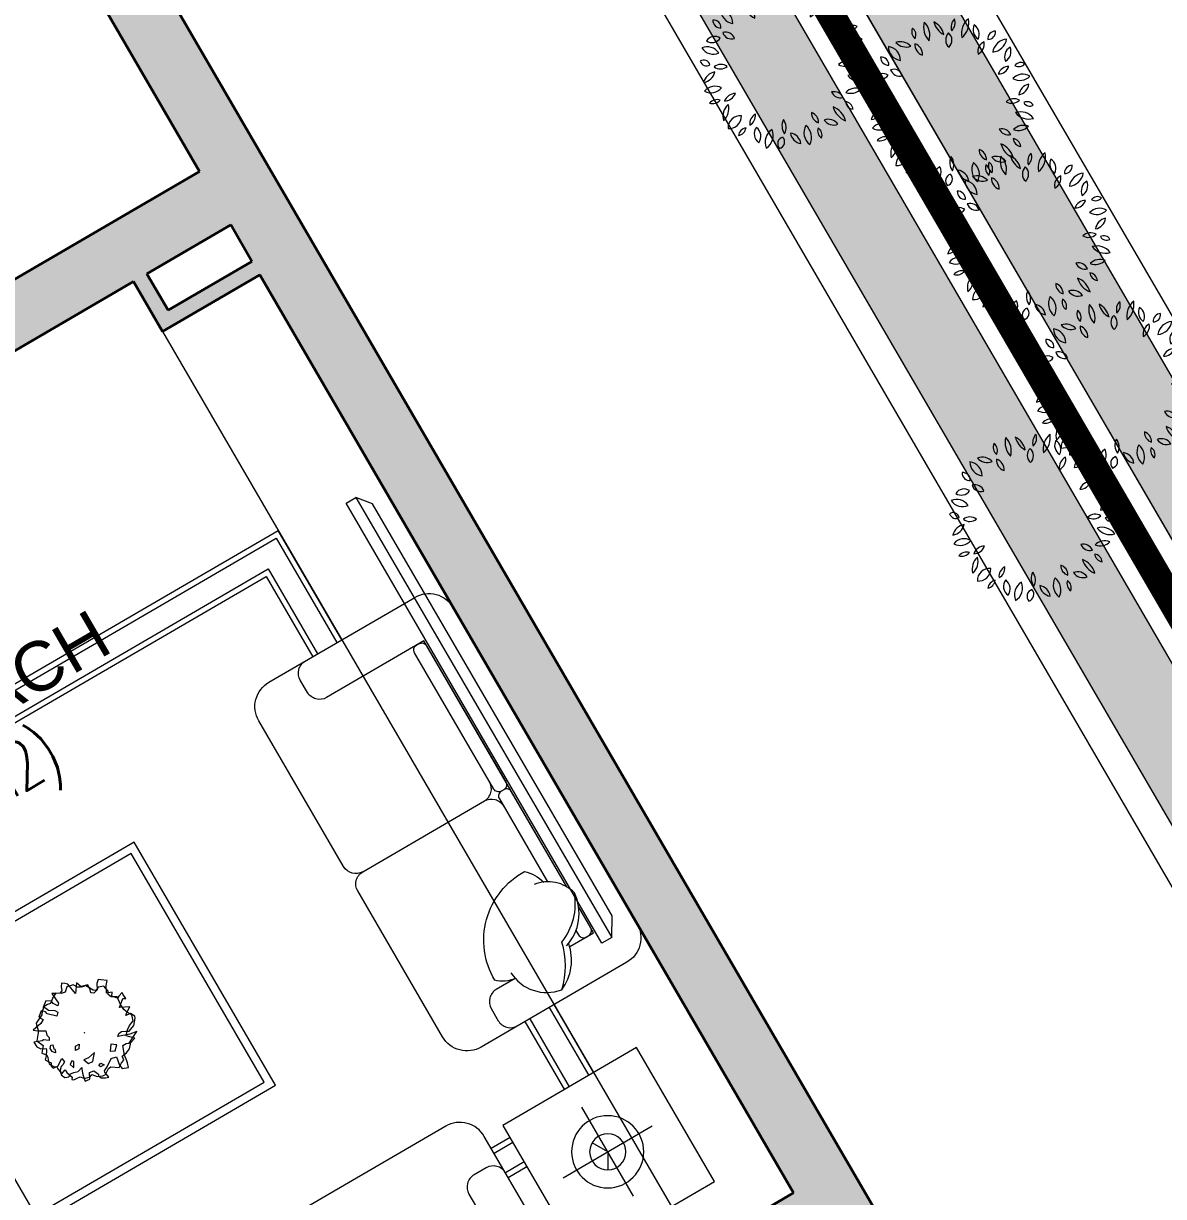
# Model space of a CAD drawing. Header units: millimetres. Extents: x 567980 to 569372, y 2065777 to 2066674.
# Drawn here: x 568891.657 to 568895.711, y 2066281.554 to 2066285.723 of the extents above; entities that cross this region are included whole.
import ezdxf
from ezdxf.enums import TextEntityAlignment as Align

# ---------------------------------------------------------------- set-up
doc = ezdxf.new("R2010")
doc.units = ezdxf.units.MM
doc.linetypes.add('CENTER', pattern=[3, 1.5, -0.5, 0.5, -0.5])
doc.linetypes.add('HIDDEN', pattern=[0.75, 0.5, -0.25])
for name, color, linetype, lineweight in [('A-DIM', 251, 'Continuous', 15), ('A-HATCH', 251, 'Continuous', 5), ('A-TEXT', 7, 'Continuous', 18), ('A-TUONG', 255, 'Continuous', 35), ('boDnv', 54, 'Continuous', 25), ('E- RANH GIOI', 1, 'CENTER', 13), ('E- THAY', 9, 'Continuous', 20), ('E-Manh', 251, 'Continuous', 13), ('E-NoiThat', 32, 'Continuous', 9), ('i_Cay', 114, 'Continuous', 13), ('i_Hatch', 250, 'Continuous', 13), ('i_ThietBi', 32, 'Continuous', 13), ('LD-KHUAT', 33, 'HIDDEN', 9), ('LD-THAY', 9, 'Continuous', 13)]:
    doc.layers.add(name, color=color, linetype=linetype, lineweight=lineweight)
doc.layers.add('ChiaLo', color=128, linetype='CENTER')
doc.layers.add('loKBT', color=42, linetype='Continuous')
doc.styles.add('AA - Arial - Regular', font='arial.ttf', dxfattribs={"height": 250})
doc.styles.add('Dim roman', font='romans.shx', dxfattribs={"width": 0.7})

# ---------------------------------------------------------------- blocks, each defined once
blk = doc.blocks.new('NEN')
at = {"layer": 'ChiaLo', "ltscale": 5}
blk.add_lwpolyline([(201.9415, -94.3559), (181.8263, -59.7817)], dxfattribs=at)
at = {"layer": 'loKBT'}
for points in [[(202.6883, -70.7828), (191.8839, -77.0688), (201.9415, -94.3559), (212.7459, -88.0699)], [(191.8839, -77.0688), (181.0794, -83.3548), (191.137, -100.6419), (201.9415, -94.3559)]]:
    blk.add_lwpolyline(points, close=True, dxfattribs=at)
blk = doc.blocks.new('tv')
at = {"layer": 'i_ThietBi'}
for points in [[(-124298533.7, 101887768.1), (-124300227.4, 101887768.1), (-124300277.4, 101887728.1), (-124298468.4, 101887728.1)], [(-124298468.4, 101887688.1), (-124300277.4, 101887688.1), (-124300277.4, 101887728.1), (-124298468.4, 101887728.1)]]:
    blk.add_lwpolyline(points, close=True, dxfattribs=at)
blk = doc.blocks.new('sf2')
at = {"layer": 'E-NoiThat'}
for p, q in [((-123893881.8, 101810474), (-123893331.8, 101810474)), ((-123893881.8, 101809924), (-123893881.8, 101810474)), ((-123893331.8, 101810474), (-123893331.8, 101809924)), ((-123893881.8, 101810094), (-123893958.9, 101810094)), ((-123893881.8, 101810074), (-123893958.9, 101810074)), ((-123893881.8, 101809994), (-123893958.9, 101809994)), ((-123893881.8, 101809974), (-123893958.9, 101809974)), ((-123893331.8, 101809924), (-123893881.8, 101809924)), ((-123893628.9, 101809644), (-123893628.9, 101809924)), ((-123893608.9, 101809644), (-123893608.9, 101809924)), ((-123893528.9, 101809644), (-123893528.9, 101809924)), ((-123893508.9, 101809644), (-123893508.9, 101809924)), ((-123895508.9, 101809394), (-123894508.9, 101809394)), ((-123895478.9, 101808424), (-123895478.9, 101809364)), ((-123895478.9, 101809364), (-123894538.9, 101809364)), ((-123894538.9, 101809364), (-123894538.9, 101808424)), ((-123894508.9, 101809394), (-123894508.9, 101808394)), ((-123894949.9, 101809068), (-123894928.7, 101809076.1)), ((-123894928.7, 101809076.1), (-123894923.8, 101809060)), ((-123895086.6, 101809041.5), (-123895068.7, 101809042.7)), ((-123895085, 101809027.7), (-123895086.6, 101809041.5)), ((-123895085, 101809028.8), (-123895080.1, 101809032.3)), ((-123895080.1, 101809032.3), (-123895063.8, 101809036.9)), ((-123895068.7, 101809042.7), (-123895057.3, 101809021.9)), ((-123895063.8, 101809036.9), (-123895054.1, 101809032.3)), ((-123895054.1, 101809032.3), (-123895041.1, 101809048.4)), ((-123895041.1, 101809048.4), (-123895023.1, 101809056.5)), ((-123895041.1, 101809024.2), (-123895032.9, 101809042.7)), ((-123895036.2, 101809048.4), (-123895031.3, 101809058.8)), ((-123895032.9, 101809042.7), (-123895036.2, 101809048.4)), ((-123895031.3, 101809058.8), (-123895018.3, 101809066.9)), ((-123895023.1, 101809056.5), (-123895011.7, 101809056.5)), ((-123895018.3, 101809066.9), (-123895006.9, 101809070.3)), ((-123895011.7, 101809056.5), (-123894992.2, 101809043.8)), ((-123895006.9, 101809070.3), (-123895010.1, 101809048.4)), ((-123895010.1, 101809048.4), (-123895008.5, 101809043.8)), ((-123895008.5, 101809043.8), (-123894993.8, 101809035.8)), ((-123894993.8, 101809035.8), (-123894966.2, 101809017.3)), ((-123894992.2, 101809043.8), (-123894982.4, 101809042.7)), ((-123894982.4, 101809042.7), (-123894958, 101809060)), ((-123894958, 101809060), (-123894951.5, 101809055.3)), ((-123894953.1, 101809053), (-123894949.9, 101809068)), ((-123894946.6, 101809021.9), (-123894953.1, 101809053)), ((-123894951.5, 101809055.3), (-123894941.8, 101809049.6)), ((-123894941.8, 101809049.6), (-123894930.4, 101809045)), ((-123894930.4, 101809045), (-123894928.7, 101809032.3)), ((-123894928.7, 101809032.3), (-123894928.7, 101809030)), ((-123894928.7, 101809030), (-123894909.2, 101809027.7)), ((-123894923.8, 101809060), (-123894922.2, 101809053)), ((-123894922.2, 101809053), (-123894919, 101809031.1)), ((-123894919, 101809031.1), (-123894907.6, 101808998.9)), ((-123895148.5, 101808978.1), (-123895142, 101808993.1)), ((-123895142, 101808993.1), (-123895129, 101808997.7)), ((-123895129, 101808997.7), (-123895119.2, 101808992)), ((-123895127.3, 101808981.6), (-123895119.2, 101809005.8)), ((-123895124.1, 101809011.6), (-123895119.2, 101809016.2)), ((-123895119.2, 101809005.8), (-123895124.1, 101809011.6)), ((-123895119.2, 101809016.2), (-123895106.2, 101809017.3)), ((-123895119.2, 101808992), (-123895106.2, 101808994.3)), ((-123895106.2, 101809017.3), (-123895094.8, 101809018.5)), ((-123895106.2, 101808994.3), (-123895091.5, 101808998.9)), ((-123895094.8, 101809018.5), (-123895085, 101809028.8)), ((-123895091.5, 101808998.9), (-123895072, 101808993.1)), ((-123895080.1, 101809011.6), (-123895085, 101809027.7)), ((-123895075.2, 101808996.6), (-123895080.1, 101809011.6)), ((-123895072, 101808993.1), (-123895075.2, 101808996.6)), ((-123895057.3, 101809021.9), (-123895041.1, 101809024.2)), ((-123895052.5, 101808973), (-123895044.8, 101808992.4)), ((-123895044.8, 101808992.4), (-123895028.1, 101808994.5)), ((-123895028.1, 101808994.5), (-123895006.8, 101808969.7)), ((-123895014.1, 101809024.4), (-123895016.6, 101809017.1)), ((-123895016.6, 101809017.1), (-123895006.4, 101809013.5)), ((-123894998.8, 101809024.4), (-123895014.1, 101809024.4)), ((-123895006.4, 101809013.5), (-123894998.8, 101809024.4)), ((-123894966.2, 101809017.3), (-123894946.6, 101809021.9)), ((-123894956.7, 101808993.4), (-123894940, 101809002)), ((-123894941.5, 101808973), (-123894956.7, 101808993.4)), ((-123894940, 101809002), (-123894924.8, 101808985.9)), ((-123894909.2, 101809027.7), (-123894892.9, 101809020.8)), ((-123894907.6, 101808998.9), (-123894892.9, 101808998.9)), ((-123894892.9, 101809020.8), (-123894876.6, 101809003.5)), ((-123894892.9, 101808998.9), (-123894883.1, 101809002.3)), ((-123894883.1, 101809002.3), (-123894839.2, 101808980.4)), ((-123894857.1, 101808997.7), (-123894879.9, 101808974.7)), ((-123894876.6, 101809003.5), (-123894857.1, 101808997.7)), ((-123895143.6, 101808963.1), (-123895148.5, 101808978.1)), ((-123895148.5, 101808958.5), (-123895146.9, 101808960.8)), ((-123895148.5, 101808953.9), (-123895148.5, 101808958.5)), ((-123895148.5, 101808945.9), (-123895148.5, 101808953.9)), ((-123895146.9, 101808977), (-123895127.3, 101808970.1)), ((-123895146.9, 101808960.8), (-123895146.9, 101808977)), ((-123895133.8, 101808952.8), (-123895143.6, 101808963.1)), ((-123895125.7, 101808950.5), (-123895133.8, 101808952.8)), ((-123895127.3, 101808970.1), (-123895127.3, 101808981.6)), ((-123895115.9, 101808944.7), (-123895125.7, 101808950.5)), ((-123895102.6, 101808963.3), (-123895098.1, 101808976.2)), ((-123895092, 101808954.7), (-123895102.6, 101808963.3)), ((-123895098.1, 101808976.2), (-123895096.5, 101808978.4)), ((-123895096.5, 101808978.4), (-123895085.9, 101808960.1)), ((-123895085.9, 101808960.1), (-123895092, 101808954.7)), ((-123895034.2, 101808975.1), (-123895052.5, 101808973)), ((-123895006.8, 101808969.7), (-123895034.2, 101808975.1)), ((-123894924.8, 101808985.9), (-123894941.5, 101808973)), ((-123894865.2, 101808975.8), (-123894905.9, 101808962)), ((-123894905.9, 101808962), (-123894897.8, 101808955.1)), ((-123894897.8, 101808955.1), (-123894886.4, 101808952.8)), ((-123894886.4, 101808952.8), (-123894871.8, 101808959.7)), ((-123894879.9, 101808974.7), (-123894865.2, 101808958.5)), ((-123894871.8, 101808959.7), (-123894862, 101808965.5)), ((-123894839.2, 101808980.4), (-123894865.2, 101808975.8)), ((-123894865.2, 101808958.5), (-123894850.6, 101808949.3)), ((-123894862, 101808965.5), (-123894837.6, 101808956.2)), ((-123894850.6, 101808949.3), (-123894831.1, 101808941.2)), ((-123894837.6, 101808956.2), (-123894819.7, 101808936.6)), ((-123895171.3, 101808904.4), (-123895164.8, 101808914.7)), ((-123895166.4, 101808922.8), (-123895163.1, 101808928.6)), ((-123895161.5, 101808909), (-123895166.4, 101808922.8)), ((-123895164.8, 101808934.3), (-123895161.5, 101808943.6)), ((-123895158.3, 101808924), (-123895164.8, 101808934.3)), ((-123895164.8, 101808914.7), (-123895158.3, 101808924)), ((-123895163.1, 101808928.6), (-123895159.9, 101808935.5)), ((-123895161.5, 101808943.6), (-123895143.6, 101808945.9)), ((-123895158.3, 101808899.8), (-123895161.5, 101808909)), ((-123895159.9, 101808935.5), (-123895156.6, 101808940.1)), ((-123895156.6, 101808940.1), (-123895148.5, 101808945.9)), ((-123895143.6, 101808945.9), (-123895117.6, 101808929.7)), ((-123895117.6, 101808929.7), (-123895115.9, 101808944.7)), ((-123895047.9, 101808929.9), (-123895061.6, 101808928.9)), ((-123895061.6, 101808928.9), (-123895054, 101808915.9)), ((-123895054, 101808915.9), (-123895038.8, 101808915.9)), ((-123895038.8, 101808915.9), (-123895047.9, 101808929.9)), ((-123894826.2, 101808913.6), (-123894844.1, 101808912.4)), ((-123894844.1, 101808912.4), (-123894835.9, 101808904.4)), ((-123894834.3, 101808905.5), (-123894839.2, 101808889.4)), ((-123894824.5, 101808920.5), (-123894834.3, 101808905.5)), ((-123894831.1, 101808941.2), (-123894824.5, 101808920.5)), ((-123894818, 101808929.7), (-123894826.2, 101808913.6)), ((-123894819.7, 101808936.6), (-123894818, 101808929.7)), ((-123895161.5, 101808892.8), (-123895171.3, 101808904.4)), ((-123895169.7, 101808876.7), (-123895158.3, 101808890.5)), ((-123895159.9, 101808866.3), (-123895169.7, 101808876.7)), ((-123895164.8, 101808861.7), (-123895148.5, 101808870.9)), ((-123895150.1, 101808876.7), (-123895161.5, 101808892.8)), ((-123895151.7, 101808856), (-123895159.9, 101808866.3)), ((-123895158.3, 101808890.5), (-123895158.3, 101808899.8)), ((-123895148.5, 101808870.9), (-123895150.1, 101808876.7)), ((-123895132.2, 101808895.1), (-123895135.5, 101808890.5)), ((-123895135.5, 101808890.5), (-123895135.5, 101808877.9)), ((-123895135.5, 101808877.9), (-123895127.3, 101808868.6)), ((-123895127.3, 101808900.9), (-123895132.2, 101808895.1)), ((-123895122.8, 101808890.1), (-123895127.3, 101808900.9)), ((-123895127.3, 101808868.6), (-123895120.8, 101808870.9)), ((-123895122.8, 101808890.1), (-123895125.7, 101808885.9)), ((-123895120.8, 101808870.9), (-123895125.7, 101808885.9)), ((-123895001.7, 101808891.3), (-123895003.1, 101808891.3)), ((-123895001.7, 101808891.3), (-123895001.7, 101808892.7)), ((-123895001.7, 101808891.3), (-123895001.7, 101808890)), ((-123895001.7, 101808891.3), (-123895000.3, 101808891.3)), ((-123894816.4, 101808892.8), (-123894849, 101808875.6)), ((-123894849, 101808875.6), (-123894822.9, 101808854.8)), ((-123894839.2, 101808889.4), (-123894840.8, 101808868.6)), ((-123894840.8, 101808868.6), (-123894837.6, 101808838.7)), ((-123894835.9, 101808904.4), (-123894816.4, 101808892.8)), ((-123895174.5, 101808849), (-123895164.8, 101808861.7)), ((-123895174.5, 101808829.5), (-123895174.5, 101808849)), ((-123895146.9, 101808839.8), (-123895174.5, 101808829.5)), ((-123895163.1, 101808830.6), (-123895151.7, 101808856)), ((-123895153.4, 101808819.1), (-123895163.1, 101808830.6)), ((-123895140.4, 101808839.8), (-123895146.9, 101808839.8)), ((-123895124.1, 101808851.4), (-123895140.4, 101808839.8)), ((-123895119.2, 101808842.1), (-123895124.1, 101808851.4)), ((-123895122.4, 101808830.6), (-123895119.2, 101808842.1)), ((-123895117.6, 101808815.6), (-123895122.4, 101808830.6)), ((-123894855.5, 101808828.3), (-123894860.4, 101808815.6)), ((-123894837.6, 101808838.7), (-123894855.5, 101808828.3)), ((-123894839.2, 101808843.3), (-123894852.2, 101808827.1)), ((-123894852.2, 101808827.1), (-123894844.1, 101808815.6)), ((-123894831.1, 101808839.8), (-123894839.2, 101808843.3)), ((-123894814.8, 101808834.1), (-123894831.1, 101808839.8)), ((-123894822.9, 101808854.8), (-123894813.1, 101808859.4)), ((-123894813.1, 101808859.4), (-123894814.8, 101808841)), ((-123894814.8, 101808841), (-123894814.8, 101808834.1)), ((-123895155, 101808791.4), (-123895143.6, 101808800.6)), ((-123895119.2, 101808784.5), (-123895155, 101808791.4)), ((-123895140.4, 101808802.9), (-123895153.4, 101808819.1)), ((-123895143.6, 101808800.6), (-123895127.3, 101808809.9)), ((-123895137.1, 101808786.8), (-123895140.4, 101808802.9)), ((-123895133.8, 101808775.3), (-123895137.1, 101808786.8)), ((-123895127.3, 101808809.9), (-123895117.6, 101808815.6)), ((-123895106.2, 101808776.4), (-123895119.2, 101808784.5)), ((-123895057.3, 101808790.3), (-123895083.4, 101808766.1)), ((-123895047.6, 101808779.9), (-123895057.3, 101808790.3)), ((-123895054.1, 101808769.5), (-123895047.6, 101808779.9)), ((-123894902.7, 101808785.7), (-123894910.8, 101808779.9)), ((-123894910.8, 101808779.9), (-123894907.6, 101808769.5)), ((-123894886.4, 101808782.2), (-123894902.7, 101808785.7)), ((-123894891.3, 101808781), (-123894899.4, 101808775.3)), ((-123894878.3, 101808775.3), (-123894891.3, 101808781)), ((-123894876.6, 101808761.5), (-123894886.4, 101808782.2)), ((-123894858.7, 101808782.2), (-123894878.3, 101808775.3)), ((-123894844.1, 101808815.6), (-123894863.6, 101808808.7)), ((-123894863.6, 101808808.7), (-123894850.6, 101808784.5)), ((-123894860.4, 101808815.6), (-123894855.5, 101808805.3)), ((-123894855.5, 101808805.3), (-123894858.7, 101808782.2)), ((-123894850.6, 101808784.5), (-123894839.2, 101808770.7)), ((-123895101.3, 101808759.1), (-123895133.8, 101808775.3)), ((-123895114.3, 101808761.5), (-123895106.2, 101808776.4)), ((-123895096.4, 101808746.5), (-123895114.3, 101808761.5)), ((-123895093.1, 101808748.8), (-123895101.3, 101808759.1)), ((-123895085, 101808756.8), (-123895096.4, 101808746.5)), ((-123895086.6, 101808743), (-123895093.1, 101808748.8)), ((-123895083.4, 101808738.4), (-123895086.6, 101808743)), ((-123895083.4, 101808766.1), (-123895085, 101808756.8)), ((-123895065.5, 101808737.3), (-123895083.4, 101808738.4)), ((-123895081.7, 101808737.3), (-123895072, 101808756.8)), ((-123895072, 101808756.8), (-123895054.1, 101808769.5)), ((-123895054.1, 101808740.7), (-123895065.5, 101808737.3)), ((-123895034.5, 101808724.6), (-123895054.1, 101808740.7)), ((-123895045.9, 101808745.3), (-123895047.6, 101808734.9)), ((-123895036.2, 101808760.3), (-123895045.9, 101808745.3)), ((-123895029.7, 101808753.4), (-123895036.2, 101808760.3)), ((-123895032.9, 101808711.9), (-123895029.7, 101808753.4)), ((-123894959.7, 101808754.5), (-123894966.2, 101808711.9)), ((-123894936.9, 101808723.4), (-123894959.7, 101808754.5)), ((-123894941.8, 101808738.4), (-123894951.5, 101808723.4)), ((-123894933.6, 101808743), (-123894941.8, 101808738.4)), ((-123894930.4, 101808745.3), (-123894936.9, 101808723.4)), ((-123894932, 101808743), (-123894933.6, 101808743)), ((-123894912.4, 101808747.6), (-123894932, 101808743)), ((-123894922.2, 101808747.6), (-123894930.4, 101808745.3)), ((-123894905.9, 101808749.9), (-123894922.2, 101808747.6)), ((-123894910.8, 101808753.4), (-123894912.4, 101808747.6)), ((-123894899.4, 101808775.3), (-123894910.8, 101808753.4)), ((-123894907.6, 101808769.5), (-123894905.9, 101808749.9)), ((-123894865.2, 101808752.2), (-123894876.6, 101808761.5)), ((-123894857.1, 101808758), (-123894865.2, 101808752.2)), ((-123894839.2, 101808770.7), (-123894857.1, 101808758)), ((-123895063.8, 101808723.4), (-123895081.7, 101808737.3)), ((-123895047.6, 101808734.9), (-123895063.8, 101808723.4)), ((-123895019.9, 101808717.7), (-123895034.5, 101808724.6)), ((-123895024.8, 101808716.5), (-123895032.9, 101808711.9)), ((-123895006.9, 101808725.7), (-123895024.8, 101808716.5)), ((-123895003.6, 101808729.2), (-123895019.9, 101808717.7)), ((-123894997.1, 101808721.1), (-123895006.9, 101808725.7)), ((-123894989, 101808731.5), (-123895003.6, 101808729.2)), ((-123894990.6, 101808707.3), (-123894997.1, 101808721.1)), ((-123894984.1, 101808696.9), (-123894990.6, 101808707.3)), ((-123894974.3, 101808718.8), (-123894989, 101808731.5)), ((-123894974.3, 101808705), (-123894984.1, 101808696.9)), ((-123894951.5, 101808723.4), (-123894974.3, 101808718.8)), ((-123894966.2, 101808711.9), (-123894974.3, 101808705)), ((-123894538.9, 101808424), (-123895478.9, 101808424)), ((-123894508.9, 101808394), (-123895508.9, 101808394)), ((-123893628.9, 101807814), (-123893628.9, 101808144)), ((-123893608.9, 101807794), (-123893608.9, 101808144)), ((-123893528.9, 101807714), (-123893528.9, 101808144)), ((-123893508.9, 101808144), (-123893508.9, 101807694)), ((-123893508.9, 101807694), (-123893508.9, 101808144)), ((-123896408.9, 101807794), (-123893608.9, 101807794)), ((-123896388.9, 101807814), (-123893628.9, 101807814)), ((-123896488.9, 101807714), (-123893528.9, 101807714)), ((-123896508.9, 101807694), (-123893508.9, 101807694))]:
    blk.add_line(p, q, dxfattribs=at)
for points in [[(-123893958.9, 101809924, -0.414214), (-123894058.9, 101809824), (-123894658.9, 101809824, -0.414214), (-123894708.9, 101809874, -0.414214), (-123894758.9, 101809824), (-123895258.9, 101809824, -0.414214), (-123895308.9, 101809874, -0.414214), (-123895358.9, 101809824), (-123895958.9, 101809824, -0.414214), (-123896058.9, 101809924), (-123896058.9, 101810524, -0.414214), (-123895958.9, 101810624), (-123894058.9, 101810624, -0.414214), (-123893958.9, 101810524)], [(-123893808.9, 101809644, 0.414214), (-123893908.9, 101809544), (-123893908.9, 101808944, 0.414214), (-123893858.9, 101808894, 0.404778), (-123893908.9, 101808844), (-123893908.9, 101808244, 0.414214), (-123893808.9, 101808144), (-123893208.9, 101808144, 0.414214), (-123893108.9, 101808244), (-123893108.9, 101809544, 0.414214), (-123893208.9, 101809644)], [(-123893258.9, 101808314), (-123893258.9, 101808874, 0.414214), (-123893278.9, 101808894), (-123893288.9, 101808894, 0.414214), (-123893308.9, 101808874), (-123893308.9, 101808314, 0.414214), (-123893288.9, 101808294), (-123893278.9, 101808294, 0.414214)]]:
    blk.add_lwpolyline(points, format="xyb", close=True, dxfattribs=at)
for points in [[(-123893606.8, 101810375.1), (-123893606.8, 101810009.1)], [(-123893606.8, 101810192.1), (-123893638.9, 101810247.7)], [(-123893789.8, 101810192.1), (-123893423.8, 101810192.1)], [(-123893606.8, 101810192.1), (-123893638.9, 101810136.6)], [(-123893357.1, 101809494), (-123893258.9, 101809494), (-123893258.9, 101809388.8)], [(-123893858.9, 101808894), (-123893358.9, 101808894)]]:
    blk.add_lwpolyline(points, dxfattribs=at)
for points in [[(-123893958.9, 101810074, -0.414214), (-123894008.9, 101810024), (-123894058.9, 101810024, -0.414214), (-123894108.9, 101810074), (-123894108.9, 101810151.5)], [(-123893581.4, 101809494), (-123893658.9, 101809494, -0.414214), (-123893708.9, 101809544), (-123893708.9, 101809594, -0.414214), (-123893658.9, 101809644)], [(-123893584.4, 101809468.9, -0.356772), (-123893458.4, 101809612.2, -0.249542), (-123893354.5, 101809482.4, 9.61688)], [(-123893458.4, 101809612.2, -0.14773), (-123893372.5, 101809466, -0.213343), (-123893246.4, 101809337.1, -0.178662)], [(-123893581.4, 101809494.1, 0.165541), (-123893647.4, 101809463.2, 0.425989), (-123893361, 101809182.4, 0.121523), (-123893321.5, 101809249, -7.115464)], [(-123893308.9, 101809455.8), (-123893308.9, 101809474, -0.414214), (-123893288.9, 101809494), (-123893278.9, 101809494, -0.414214), (-123893258.9, 101809474)], [(-123893365.6, 101809486.2, -0.306663), (-123893246.4, 101809337.1, -0.30633), (-123893355.3, 101809239.7, 0.872847)], [(-123893258.9, 101809474), (-123893258.9, 101809388.8, -0.414214)], [(-123893258.9, 101809305.6), (-123893258.9, 101808294), (-123893658.9, 101808294, 0.414214), (-123893708.9, 101808244), (-123893708.9, 101808194, 0.414214), (-123893658.9, 101808144)], [(-123893258.9, 101809305.6), (-123893258.9, 101808294), (-123893658.9, 101808294, 0.414214), (-123893708.9, 101808244), (-123893708.9, 101808194, 0.414214), (-123893658.9, 101808144)], [(-123893258.9, 101809305.6), (-123893258.9, 101808914, -0.414214), (-123893278.9, 101808894), (-123893288.9, 101808894, -0.414214), (-123893308.9, 101808914), (-123893308.9, 101809255.3, -0.414214)], [(-123893358.9, 101808894, 0.414214), (-123893308.9, 101808944, -1)], [(-123893358.9, 101808894, -0.414214), (-123893308.9, 101808844, 1)]]:
    blk.add_lwpolyline(points, format="xyb", dxfattribs=at)
for radius in [128.3, 64.2]:
    blk.add_circle((-123893606.8, 101810192.1), radius, dxfattribs=at)
blk = doc.blocks.new('TANG 1 BT1')
at = {"layer": 'A-HATCH'}
h = blk.add_hatch(color=256, dxfattribs=at)
h.dxf.hatch_style = 1
h.paths.add_polyline_path([(7158834.4, 839216.9), (7158834.4, 837891.9), (7159054.4, 837891.9), (7159054.4, 839436.9), (7153914.4, 839436.9), (7153914.4, 839216.9)])
h.paths.add_polyline_path([(7150554.4, 839436.9), (7150554.3, 838368.7), (7150774.3, 838368.7), (7150774.4, 839216.9), (7151514.4, 839216.9), (7151514.4, 839436.9)])
h.paths.add_polyline_path([(7150774.3, 836568.7), (7150554.3, 836568.7), (7150554.4, 835616.9), (7151104.3, 835616.9), (7151104.3, 835319.5), (7151324.3, 835319.5), (7151324.3, 835616.9), (7152824.3, 835616.9), (7152824.3, 833426.9), (7152714.3, 833426.9), (7152714.3, 833316.9), (7152934.3, 833316.9), (7152934.3, 835726.9), (7150774.4, 835726.9)])
h.paths.add_polyline_path([(7151324.3, 834519.5), (7151104.3, 834519.5), (7151104.3, 832826.9), (7151324.3, 832826.9), (7151324.3, 833316.9), (7151914.3, 833316.9), (7151914.3, 833426.9), (7151324.3, 833426.9)])
h.paths.add_polyline_path([(7158834.4, 835616.9), (7158834.4, 834616.9), (7159054.4, 834616.9), (7159054.4, 835946.9), (7159054.4, 837091.9), (7158834.4, 837091.9), (7158834.4, 836041.9), (7158234.4, 836041.9), (7158234.4, 835726.9), (7156074.4, 835726.9), (7156074.4, 835616.9)])
h.paths.add_polyline_path([(7158834.4, 835726.9), (7158289.4, 835726.9), (7158289.4, 835986.9), (7158834.4, 835986.9)], flags=16)
h.paths.add_polyline_path([(7158434.4, 831596.9), (7158434.4, 831391.9), (7158834.4, 831391.9), (7158834.4, 827616.9), (7158354.3, 827616.9), (7158354.3, 827396.9), (7159054.4, 827396.9), (7159054.4, 832816.9), (7158834.4, 832816.9), (7158834.4, 831816.9), (7156074.4, 831816.9), (7156074.4, 831596.9)])
h.paths.add_polyline_path([(7158834.4, 831596.9), (7158834.4, 831446.9), (7158489.4, 831446.9), (7158489.4, 831596.9)], flags=16)
h.paths.add_polyline_path([(7152934.3, 831706.9), (7152934.3, 831816.9), (7151324.3, 831816.9), (7151324.3, 831926.9), (7151104.3, 831926.9), (7151104.3, 831816.9), (7150554.4, 831816.9), (7150554.4, 830866.9), (7150774.4, 830866.9), (7150774.4, 831706.9)])
h.paths.add_polyline_path([(7150554.4, 828526.9), (7150774.4, 828526.9), (7150774.4, 830066.9), (7150554.4, 830066.9)])
h.paths.add_polyline_path([(7151704.4, 827396.9), (7152404.2, 827396.9), (7152404.2, 827616.9), (7150774.4, 827616.9), (7150774.4, 827726.9), (7150554.4, 827726.9), (7150554.4, 827616.9), (7150554.4, 827396.9), (7151404.4, 827396.9), (7151404.4, 827396.9)])
h.paths.add_polyline_path([(7154604.6, 827616.9), (7154604.6, 827396.9), (7155304.4, 827396.9), (7155304.4, 827396.9), (7155604.4, 827396.9), (7156654.4, 827396.9), (7156654.4, 827616.9)])
h.paths.add_polyline_path([(7150304.3, 831816.9), (7150304.3, 831196.9), (7150554.3, 831196.9), (7150554.3, 831306.9), (7150414.3, 831306.9), (7150414.3, 831706.9), (7150554.3, 831706.9), (7150554.3, 831816.9)])
h.paths.add_polyline_path([(7150304.3, 836228.5), (7150304.3, 835616.9), (7150554.3, 835616.9), (7150554.3, 835726.9), (7150414.3, 835726.9), (7150414.3, 836118.5), (7150554.4, 836118.5), (7150554.4, 836228.5)])
at = {"layer": 'A-TUONG'}
for p, q in [((7158834.4, 831816.9), (7158834.4, 832816.9)), ((7159054.4, 827396.9), (7159054.4, 832816.9)), ((7158834.4, 831816.9), (7156074.4, 831816.9)), ((7156074.4, 831596.9), (7158434.4, 831596.9)), ((7158434.4, 831596.9), (7158434.4, 831391.9)), ((7158489.4, 831596.9), (7158834.4, 831596.9)), ((7158489.4, 831596.9), (7158489.4, 831446.9)), ((7158489.4, 831596.9), (7158834.4, 831596.9)), ((7158834.4, 831446.9), (7158834.4, 831596.9)), ((7158489.4, 831446.9), (7158834.4, 831446.9)), ((7158434.4, 831391.9), (7158834.4, 831391.9)), ((7158834.4, 827616.9), (7158834.4, 831391.9)), ((7158354.4, 827616.9), (7158834.4, 827616.9))]:
    blk.add_line(p, q, dxfattribs=at)
at = {"layer": 'i_ThietBi'}
blk.add_lwpolyline([(7158834.4, 831391.9), (7158434.4, 831391.9), (7158434.3, 827616.9), (7158834.3, 827616.9)], close=True, dxfattribs=at)
at = {"layer": 'E- THAY', "xscale": -1, "rotation": 180}
blk.add_blockref('sf2', (131051943.3, 102638267.9), dxfattribs=at)
at = {"layer": 'LD-KHUAT', "rotation": 270}
blk.add_blockref('tv', (-94728996.2, -123469741), dxfattribs=at)
at = {"layer": 'A-TEXT', "style": 'AA - Arial - Regular'}
blk.add_text('PHÒNG KHÁCH', height=175, rotation=359.9966, dxfattribs=at).set_placement((7156807.5, 830584.7), align=Align.MIDDLE_CENTER)
at = {"layer": 'A-TEXT', "style": 'Dim roman', "width": 0.7}
blk.add_text('(S=31.8 m2)', height=175, rotation=359.9966, dxfattribs=at).set_placement((7156807.5, 830311.4), align=Align.MIDDLE_CENTER)
blk = doc.blocks.new('mb-cay40')
at = {"color": 0, "linetype": 'ByBlock'}
for centre, radius, start, end in [((-299.6, 710.3), 100.2, 149.47372, 231.75859), ((-447.9, 682.5), 100.2, 329.47372, 51.75859), ((-230.7, 779.4), 98.1, 192.30595, 259.6849), ((-344.1, 662), 98.1, 12.30595, 79.6849), ((-136.2, 736.9), 62.9, 125.40933, 202.71009), ((-230.7, 763.9), 62.9, 305.40933, 22.71009), ((16.3, 684.3), 136.5, 133.81169, 194.30773), ((-210.5, 749), 136.5, 313.81169, 14.30773), ((-426.9, 693.8), 54.1, 146.81507, 244.01934), ((-495.9, 674.7), 54.1, 326.81507, 64.01934), ((-147.5, 637.8), 79.7, 145.52479, 220.83273), ((-273.4, 630.8), 79.7, 325.52479, 40.83273), ((112.7, 711.3), 137.2, 163.46423, 212.79056), ((-134.2, 676.1), 137.2, 343.46423, 32.79056), ((138.4, 615.5), 80.6, 104.10036, 168.46502), ((39.7, 709.8), 80.6, 284.10036, 348.46502), ((-541.5, 596.8), 98.1, 183.31893, 263.19037), ((-651.1, 493.7), 98.1, 3.31893, 83.19037), ((-554.2, 555.7), 69.9, 25.45365, 116.6852), ((-522.5, 648.1), 69.9, 205.45365, 296.6852), ((-390.4, 597.1), 66.9, 168.8066, 257.6391), ((-470.3, 544.7), 66.9, 348.8066, 77.6391), ((48.9, 562.1), 68.8, 103.89139, 198.90395), ((-32.7, 606.6), 68.8, 283.89139, 18.90395), ((230.4, 506), 141.4, 100.3005, 160.44765), ((71.9, 692.4), 141.4, 280.3005, 340.44765), ((260, 521), 76.9, 122.58173, 207.17999), ((150.2, 550.6), 76.9, 302.58173, 27.17999), ((-653.7, 503), 44.2, 163.49335, 274.46973), ((-692.7, 471.4), 44.2, 343.49335, 94.46973), ((-620.4, 356.9), 75.8, 22.57231, 98.33354), ((-561.4, 461), 75.8, 202.57231, 278.33354), ((213.1, 368.7), 79.6, 86.02822, 161.36976), ((143.1, 473.5), 79.6, 266.02822, 341.36976), ((299.7, 426), 53.5, 59.98145, 155.66759), ((277.7, 494.4), 53.5, 239.98145, 335.66759), ((-680.1, 301.4), 101.7, 69.72014, 135.64891), ((-717.6, 467.9), 101.7, 249.72014, 315.64891), ((319.9, 283.6), 110.2, 64.73526, 140.57812), ((281.8, 453.3), 110.2, 244.73526, 320.57812), ((-743.4, 226), 96, 30.94824, 110.57839), ((-694.8, 365.2), 96, 210.94824, 290.57839), ((359.2, 242.1), 79.1, 90.25287, 173.52208), ((280.3, 330.1), 79.1, 270.25287, 353.52208), ((-766.5, 152.4), 75.6, 44.25765, 108.59266), ((-736.5, 276.8), 75.6, 224.25765, 288.59266), ((-637.6, 118.6), 83.9, 60.50948, 129.29199), ((-649.5, 256.6), 83.9, 240.50948, 309.29199), ((243, 141), 78, 58.87476, 131.21352), ((231.9, 266.5), 78, 238.87476, 311.21352), ((344, 142), 53.6, 28.19814, 112.19179), ((371, 217), 53.6, 208.19814, 292.19179), ((-787.2, 176.3), 110.8, 280.87616, 345.44791), ((-659.1, 39.6), 110.8, 100.87616, 165.44791), ((292.5, 25.2), 97.6, 29.1952, 106.7189), ((349.7, 166.4), 97.6, 209.1952, 286.7189), ((-689.6, -39.1), 87.4, 54.97446, 151.37923), ((-716.2, 74.2), 87.4, 234.97446, 331.37923), ((158.9, -75), 77.3, 28.80716, 103.91988), ((208.1, 37.3), 77.3, 208.80716, 283.91988), ((313.8, -58.6), 90.4, 71.37117, 141.75354), ((271.7, 82.9), 90.4, 251.37117, 321.75354), ((-674.8, -123.2), 70, 71.81925, 140.08176), ((-706.7, -11.8), 70, 251.81925, 320.08176), ((-551.5, -83), 75, 87.17243, 157.23647), ((-616.9, 20.9), 75, 267.17243, 337.23647), ((243.5, -118.1), 50.7, 359.25572, 87.62866), ((296.2, -68.1), 50.7, 179.25572, 267.62866), ((-557.2, -163.3), 78, 113.47529, 203.45596), ((-659.8, -122.8), 78, 293.47529, 23.45596), ((-604.8, -147.2), 106.6, 271.63276, 352.02679), ((-496.2, -268.5), 106.6, 91.63276, 172.02679), ((-341.9, -220.9), 95.9, 122.88731, 186.72533), ((-489.2, -151.6), 95.9, 302.88731, 6.72533), ((69.9, -150.8), 70.3, 173.64998, 254.65145), ((-18.6, -210.9), 70.3, 353.64998, 74.65145), ((132.9, -213), 116.1, 6.54869, 76.89113), ((274.6, -86.6), 116.1, 186.54869, 256.89113), ((-472.9, -293.5), 49.3, 76.54191, 193.47743), ((-509.3, -257.1), 49.3, 256.54191, 13.47743), ((-314.3, -280.8), 91.1, 159.11699, 230.36062), ((-457.4, -318.4), 91.1, 339.11699, 50.36062), ((-132.5, -236.1), 75.4, 148.78766, 221.59771), ((-253.3, -247.1), 75.4, 328.78766, 41.59771), ((99.9, -278), 148, 165.20711, 218.32175), ((-159.3, -332), 148, 345.20711, 38.32175), ((113.4, -289.9), 96.7, 38.69621, 106.24154), ((161.8, -136.6), 96.7, 218.69621, 286.24154), ((-220.2, -348.5), 108.7, 122.11699, 201.72753), ((-378.9, -296.7), 108.7, 302.11699, 21.72753), ((-170.5, -363.9), 62.5, 129.74751, 206.0709), ((-266.7, -343.3), 62.5, 309.74751, 26.0709), ((-159.8, -372.2), 84.6, 5.31956, 80.41897), ((-61.5, -281), 84.6, 185.31956, 260.41897), ((110.4, -276.4), 64.3, 156.77542, 231.28797), ((11, -301.2), 64.3, 336.77542, 51.28797)]:
    blk.add_arc(centre, radius, start, end, dxfattribs=at)
blk = doc.blocks.new('mb-cay34')
for p, q in [((117.7, 535.9), (49.4, 859)), ((136.7, 687.9), (95, 855.2)), ((148.1, 528.3), (174.7, 874.2)), ((246.9, 722.1), (307.7, 851.4)), ((-140.5, 547.3), (-262.1, 817.2)), ((-246.9, 741.1), (-76, 813.4)), ((68.4, 269.9), (-144.3, 813.4)), ((-106.4, 585.3), (-102.6, 817.2)), ((-76, 813.4), (254.5, 836.2)), ((254.5, 836.2), (357, 760.1)), ((-456.3, 782.7), (-468.4, 774.6)), ((-468.4, 746.2), (-468.4, 774.6)), ((-456.3, 782.7), (-452.2, 778.7)), ((-452.2, 778.7), (-448.2, 778.7)), ((-448.2, 778.7), (-448.2, 774.6)), ((-448.2, 774.6), (-444.1, 774.6)), ((-444.1, 774.6), (-440, 770.6)), ((-440, 770.6), (-436, 770.6)), ((-436, 770.6), (-436, 766.5)), ((-436, 766.5), (-431.9, 762.5)), ((170.9, 395.3), (379.8, 802)), ((357, 760.1), (410.2, 786.7)), ((372.2, 547.3), (467.2, 775.3)), ((410.2, 786.7), (626.7, 619.5)), ((-472.5, 721.9), (-472.5, 746.2)), ((-472.5, 746.2), (-468.4, 746.2)), ((-431.9, 762.5), (-427.9, 762.5)), ((-427.9, 746.2), (-431.9, 742.2)), ((-431.9, 742.2), (-431.9, 717.8)), ((-427.9, 762.5), (-427.9, 746.2)), ((-414, 691.7), (-246.9, 741.1)), ((-468.4, 721.9), (-472.5, 721.9)), ((-468.4, 697.5), (-468.4, 721.9)), ((-460.3, 697.5), (-468.4, 697.5)), ((-460.3, 693.5), (-460.3, 697.5)), ((-448.2, 693.5), (-460.3, 693.5)), ((-448.2, 697.5), (-448.2, 693.5)), ((-440, 697.5), (-448.2, 697.5)), ((-436, 709.7), (-440, 701.6)), ((-440, 701.6), (-440, 697.5)), ((-431.9, 717.8), (-436, 709.7)), ((-349.1, 697.8), (-363.7, 683.2)), ((-310.2, 697.8), (-349.1, 697.8)), ((-305.3, 702.7), (-300.4, 702.7)), ((-300.4, 702.7), (-300.4, 688.1)), ((246.9, 524.5), (246.9, 722.1)), ((292.5, 323.1), (584.9, 703.1)), ((459.6, 646.1), (539.4, 710.7)), ((-515.8, 680), (-528, 667.8)), ((-528, 667.8), (-528, 655.6)), ((-483.4, 680), (-515.8, 680)), ((-487.5, 659.7), (-491.5, 659.7)), ((-491.5, 659.7), (-491.5, 655.6)), ((-483.4, 663.7), (-487.5, 663.7)), ((-487.5, 663.7), (-487.5, 659.7)), ((-475.3, 671.8), (-483.4, 663.7)), ((-479.3, 684), (-475.3, 684)), ((-475.3, 684), (-475.3, 671.8)), ((-406.4, 642.3), (-414, 691.7)), ((-376, 577.7), (-395, 672.7)), ((-373.4, 668.6), (-373.4, 663.7)), ((-363.7, 668.6), (-373.4, 668.6)), ((-334.5, 663.7), (-373.4, 663.7)), ((-363.7, 683.2), (-363.7, 668.6)), ((-334.5, 668.6), (-334.5, 663.7)), ((-319.9, 668.6), (-334.5, 668.6)), ((-319.9, 673.5), (-319.9, 668.6)), ((-315, 673.5), (-319.9, 673.5)), ((-315, 678.3), (-315, 673.5)), ((-310.2, 678.3), (-315, 678.3)), ((-300.4, 688.1), (-310.2, 678.3)), ((201.3, 471.3), (136.7, 687.9)), ((666, 676.7), (653.8, 668.6)), ((653.8, 640.2), (653.8, 668.6)), ((666, 676.7), (670, 672.6)), ((670, 672.6), (674.1, 672.6)), ((674.1, 672.6), (674.1, 668.6)), ((674.1, 668.6), (678.2, 668.6)), ((678.2, 668.6), (682.2, 664.5)), ((682.2, 664.5), (686.3, 664.5)), ((686.3, 664.5), (686.3, 660.5)), ((686.3, 660.5), (690.3, 656.4)), ((-536.1, 655.6), (-536.1, 651.5)), ((-528, 655.6), (-536.1, 655.6)), ((-503.7, 651.5), (-536.1, 651.5)), ((-535.6, 528.3), (-486.2, 638.5)), ((-503.7, 655.6), (-503.7, 651.5)), ((-491.5, 655.6), (-503.7, 655.6)), ((-486.2, 638.5), (-433, 611.9)), ((-433, 611.9), (-406.4, 642.3)), ((269.7, 410.5), (566, 627.1)), ((395, 596.7), (459.6, 646.1)), ((649.8, 615.8), (649.8, 640.2)), ((649.8, 640.2), (653.8, 640.2)), ((690.3, 656.4), (694.4, 656.4)), ((694.4, 640.2), (690.3, 636.1)), ((690.3, 636.1), (690.3, 611.8)), ((694.4, 656.4), (694.4, 640.2)), ((-368.4, 319.3), (-588.7, 589.1)), ((-53.2, 334.5), (-106.4, 585.3)), ((626.7, 619.5), (607.7, 573.9)), ((653.8, 615.8), (649.8, 615.8)), ((653.8, 591.5), (653.8, 615.8)), ((661.9, 591.5), (653.8, 591.5)), ((661.9, 587.4), (661.9, 591.5)), ((674.1, 587.4), (661.9, 587.4)), ((682.2, 591.5), (674.1, 591.5)), ((674.1, 591.5), (674.1, 587.4)), ((686.3, 603.6), (682.2, 595.5)), ((682.2, 595.5), (682.2, 591.5)), ((690.3, 611.8), (686.3, 603.6)), ((713, 596.7), (698.4, 582.1)), ((751.9, 596.7), (713, 596.7)), ((761.6, 587), (751.9, 577.3)), ((756.8, 601.6), (761.6, 601.6)), ((761.6, 601.6), (761.6, 587)), ((-284.9, 380.1), (-376, 577.7)), ((-83.6, 475.1), (-140.5, 547.3)), ((315.3, 444.7), (372.2, 547.3)), ((607.7, 573.9), (638.1, 532.1)), ((698.4, 567.5), (688.6, 567.5)), ((688.6, 567.5), (688.6, 562.7)), ((727.6, 562.7), (688.6, 562.7)), ((698.4, 582.1), (698.4, 567.5)), ((742.2, 567.5), (727.6, 567.5)), ((727.6, 567.5), (727.6, 562.7)), ((747, 572.4), (742.2, 572.4)), ((742.2, 572.4), (742.2, 567.5)), ((751.9, 577.3), (747, 577.3)), ((747, 577.3), (747, 572.4)), ((-657.1, 429.5), (-535.6, 528.3)), ((155.7, 467.5), (117.7, 535.9)), ((159.5, 372.5), (148.1, 528.3)), ((638.1, 532.1), (714.1, 543.5)), ((664.4, 517.2), (649.8, 507.4)), ((664.4, 517.2), (669.3, 512.3)), ((669.3, 512.3), (674.2, 512.3)), ((674.2, 512.3), (674.2, 507.4)), ((714.1, 543.5), (744.5, 471.3)), ((649.8, 473.4), (649.8, 507.4)), ((674.2, 507.4), (679, 507.4)), ((679, 507.4), (683.9, 502.6)), ((683.9, 502.6), (688.8, 502.6)), ((688.8, 502.6), (688.8, 497.7)), ((688.8, 497.7), (693.6, 492.8)), ((693.6, 492.8), (698.5, 492.8)), ((698.5, 492.8), (698.5, 473.4)), ((151.9, 190), (292.5, 463.7)), ((645, 444.1), (645, 473.4)), ((645, 473.4), (649.8, 473.4)), ((649.8, 444.1), (645, 444.1)), ((649.8, 414.9), (649.8, 444.1)), ((693.6, 439.3), (688.8, 429.5)), ((698.5, 473.4), (693.6, 468.5)), ((693.6, 468.5), (693.6, 439.3)), ((744.5, 471.3), (839.4, 326.9)), ((-729.3, 288.9), (-657.1, 429.5)), ((-114, 376.3), (-136.7, 433.3)), ((132.9, 250.8), (269.7, 410.5)), ((659.6, 414.9), (649.8, 414.9)), ((659.6, 410.1), (659.6, 414.9)), ((674.2, 410.1), (659.6, 410.1)), ((683.9, 414.9), (674.2, 414.9)), ((674.2, 414.9), (674.2, 410.1)), ((688.8, 429.5), (683.9, 419.8)), ((683.9, 419.8), (683.9, 414.9)), ((-478.6, 190), (-729.3, 376.3)), ((-208.9, 140.6), (-284.9, 380.1)), ((-53.2, 323.1), (-114, 376.3)), ((121.5, 231.8), (170.9, 395.3)), ((528, 178.6), (828, 368.7)), ((15.2, 216.6), (-53.2, 334.5)), ((60.8, 262.2), (76, 345.9)), ((-622.9, 258.4), (-759.7, 319.3)), ((-239.3, 220.4), (-368.4, 319.3)), ((167.1, 224.2), (292.5, 323.1)), ((839.4, 326.9), (869.8, 304.1)), ((858.4, 307.9), (843.2, 273.7)), ((-634.3, 178.6), (-771.1, 262.2)), ((-714.1, 258.4), (-729.3, 288.9)), ((-725.5, 224.2), (-714.1, 258.4)), ((-562.2, 239.4), (-622.9, 258.4)), ((45.6, 212.8), (60.8, 262.2)), ((843.2, 273.7), (888.8, 228)), ((-767.3, 209), (-725.5, 224.2)), ((-178.5, 193.8), (-239.3, 220.4)), ((0, 57), (121.5, 231.8)), ((888.8, 228), (919.2, 11.4)), ((-763.5, 140.6), (-767.3, 209)), ((-395, 68.4), (-478.6, 190)), ((-106.4, 45.6), (-178.5, 193.8)), ((0, 0), (151.9, 190)), ((34.2, 182.4), (15.2, 216.6)), ((22.8, 152), (45.6, 212.8)), ((-341.9, 79.8), (-634.3, 178.6)), ((-15.2, 83.6), (22.8, 152)), ((182.3, 19), (528, 178.6)), ((600.1, 155.8), (664.7, 121.6)), ((-809.1, -45.6), (-763.5, 140.6)), ((-744.5, 114), (-809.1, 121.6)), ((-493.8, 114), (-744.5, 114)), ((-588.7, 129.2), (-729.3, 79.8)), ((-140.5, 34.2), (-208.9, 140.6)), ((664.7, 121.6), (923, 144.4)), ((-729.3, 79.8), (-801.5, 68.4)), ((-265.9, 26.6), (-341.9, 79.8)), ((-3.8, -38), (-15.2, 83.6)), ((-391.2, 22.8), (-395, 68.4)), ((-136.7, 60.8), (-224.1, 34.2)), ((-72.2, 3.8), (-136.7, 60.8)), ((-402.6, 0), (-486.2, -64.6)), ((-383.6, 11.4), (-402.6, 0)), ((-300.1, 0), (-383.6, 11.4)), ((-224.1, 34.2), (-300.1, 0)), ((-110.2, 22.8), (-60.8, 19)), ((-41.8, -72.2), (-110.2, 22.8)), ((-57, -38), (-72.2, 3.8)), ((-60.8, 19), (-38, -15.2)), ((-41.8, -49.4), (-19, 7.6)), ((-19, 7.6), (-19, -41.8)), ((121.5, -19), (182.3, 19)), ((243.1, 30.4), (307.7, 19)), ((307.7, 19), (307.7, -34.2)), ((748.3, -7.6), (938.2, 30.4)), ((919.2, 11.4), (919.2, -45.6)), ((-455.8, -38), (-816.6, -19)), ((-38, -15.2), (-57, -38)), ((106.4, -114), (121.5, -19)), ((110.2, -91.2), (125.3, -34.2)), ((307.7, -34.2), (368.4, -22.8)), ((368.4, -22.8), (714.1, -53.2)), ((683.7, -41.8), (748.3, -7.6)), ((-774.9, -209), (-809.1, -45.6)), ((-512.8, -72.2), (-809.1, -171)), ((-755.9, -57), (-778.7, -72.2)), ((-778.7, -72.2), (-744.5, -72.2)), ((-744.5, -72.2), (-763.5, -110.2)), ((-706.5, -68.4), (-755.9, -57)), ((-630.5, -79.8), (-706.5, -68.4)), ((-524.2, -68.4), (-630.5, -79.8)), ((-486.2, -64.6), (-524.2, -68.4)), ((-103.7, -87.2), (-75.9, -55.7)), ((-55.3, -66.2), (-103.7, -87.2)), ((-7.6, -64.6), (-98.8, -106.4)), ((-49.8, -64.2), (-23.2, -102.2)), ((-19, -41.8), (-26.6, -53.2)), ((-7.5, -60.8), (49.5, -182.4)), ((501.4, -45.6), (539.4, -91.2)), ((714.1, -53.2), (942, -95)), ((919.2, -45.6), (892.6, -72.2)), ((892.6, -72.2), (907.8, -121.6)), ((-114, -91.2), (-220.3, -121.6)), ((-98.8, -106.4), (-114, -91.2)), ((-47.9, -97.4), (20.4, -226.6)), ((-23.2, -102.2), (3.4, -87)), ((-22.8, -83.6), (41.8, -212.8)), ((3.4, -87), (3.4, -140.2)), ((117.7, -152), (110.2, -91.2)), ((539.4, -91.2), (915.4, -163.4)), ((-622.9, -110.2), (-668.5, -155.8)), ((-220.3, -121.6), (-212.7, -152)), ((3.4, -140.2), (-19.4, -151.6)), ((45.6, -152), (102.6, -136.8)), ((926.8, -121.6), (862.2, -326.9)), ((907.8, -121.6), (926.8, -121.6)), ((-668.5, -155.8), (-793.9, -266.1)), ((-212.7, -152), (-186.1, -193.8)), ((-19.4, -151.6), (-4.2, -189.7)), ((30.4, -152), (15.2, -201.4)), ((49.5, -182.4), (87.5, -159.6)), ((87.5, -159.6), (125.5, -155.8)), ((125.5, -155.8), (140.7, -178.6)), ((-774.9, -266.1), (-774.9, -209)), ((-258.3, -205.2), (-444.4, -296.5)), ((-220.3, -243.2), (-258.3, -205.2)), ((-186.1, -193.8), (-197.5, -228)), ((3.4, -216.3), (-19.4, -246.7)), ((41.8, -212.8), (-15.2, -243.2)), ((-4.2, -189.7), (33.8, -189.7)), ((33.8, -189.7), (3.4, -216.3)), ((-212.7, -231.8), (-220.3, -243.2)), ((-197.5, -228), (-212.7, -231.8)), ((-19.4, -246.7), (-0.4, -261.9)), ((19, -247), (26.6, -292.7)), ((26.6, -231.8), (76, -254.6)), ((76, -254.6), (72.2, -311.7)), ((-748.3, -269.9), (-774.9, -266.1)), ((-717.9, -277.5), (-748.3, -269.9)), ((-714.1, -326.9), (-717.9, -277.5)), ((-490, -285.1), (-668.5, -342.1)), ((-383.6, -281.3), (-490, -285.1)), ((-349.4, -258.4), (-406.4, -566.3)), ((-0.4, -261.9), (22.4, -261.9)), ((26.6, -292.7), (91.2, -281.3)), ((91.2, -281.3), (57, -304.1)), ((136.7, -292.7), (208.9, -281.3)), ((148.1, -304.1), (212.7, -281.3)), ((212.7, -281.3), (809.1, -467.5)), ((-807.4, -302.2), (-819.6, -310.3)), ((-819.6, -338.7), (-819.6, -310.3)), ((-807.4, -302.2), (-803.3, -306.3)), ((-803.3, -306.3), (-799.3, -306.3)), ((-799.3, -306.3), (-799.3, -310.3)), ((-799.3, -310.3), (-795.2, -310.3)), ((-795.2, -310.3), (-791.2, -314.4)), ((-791.2, -314.4), (-787.1, -314.4)), ((-787.1, -314.4), (-787.1, -318.4)), ((-787.1, -318.4), (-783.1, -322.5)), ((-783.1, -322.5), (-779, -322.5)), ((-779, -322.5), (-779, -338.7)), ((-740.7, -391.5), (-714.1, -326.9)), ((-444.4, -296.5), (-573.6, -342.1)), ((57, -304.1), (98.8, -558.7)), ((72.2, -292.7), (110.2, -554.9)), ((72.2, -311.7), (83.6, -391.5)), ((87.4, -300.3), (136.7, -292.7)), ((91.2, -311.7), (129.1, -315.5)), ((91.2, -376.3), (91.2, -311.7)), ((129.1, -315.5), (254.5, -475.1)), ((129.1, -319.3), (155.7, -387.7)), ((862.2, -326.9), (816.6, -342.1)), ((-823.6, -338.7), (-819.6, -338.7)), ((-823.6, -363.1), (-823.6, -338.7)), ((-819.6, -363.1), (-823.6, -363.1)), ((-819.6, -387.4), (-819.6, -363.1)), ((-779, -338.7), (-783.1, -342.8)), ((-783.1, -342.8), (-783.1, -367.1)), ((-668.5, -342.1), (-755.9, -376.3)), ((-573.6, -342.1), (-668.5, -414.3)), ((-550.8, -334.5), (-550.8, -380.1)), ((816.6, -342.1), (801.5, -387.7)), ((877.1, -347.1), (865, -359.3)), ((865, -359.3), (865, -371.4)), ((909.6, -347.1), (877.1, -347.1)), ((905.5, -363.3), (905.5, -367.4)), ((909.6, -363.3), (905.5, -363.3)), ((917.7, -355.2), (909.6, -363.3)), ((913.6, -343), (917.7, -343)), ((917.7, -343), (917.7, -355.2)), ((-811.5, -387.4), (-819.6, -387.4)), ((-811.5, -391.5), (-811.5, -387.4)), ((-799.3, -391.5), (-811.5, -391.5)), ((-799.3, -387.4), (-799.3, -391.5)), ((-791.2, -387.4), (-799.3, -387.4)), ((-787.1, -375.3), (-791.2, -383.4)), ((-791.2, -383.4), (-791.2, -387.4)), ((-783.1, -367.1), (-787.1, -375.3)), ((-660.9, -486.5), (-740.7, -391.5)), ((-550.8, -380.1), (-596.3, -429.5)), ((83.6, -391.5), (95, -482.7)), ((155.7, -387.7), (235.5, -585.3)), ((554.6, -387.7), (547, -425.7)), ((801.5, -387.7), (847, -410.5)), ((856.9, -371.4), (856.9, -375.5)), ((865, -371.4), (856.9, -371.4)), ((889.3, -375.5), (856.9, -375.5)), ((889.3, -371.4), (889.3, -375.5)), ((901.5, -371.4), (889.3, -371.4)), ((901.5, -367.4), (901.5, -371.4)), ((905.5, -367.4), (901.5, -367.4)), ((-668.5, -414.3), (-733.1, -433.3)), ((-596.3, -429.5), (-638.1, -513.1)), ((-376, -402.9), (-558.4, -653.7)), ((547, -425.7), (615.3, -475.1)), ((847, -410.5), (702.7, -577.7)), ((-619.1, -589.1), (-660.9, -486.5)), ((-429.2, -486.5), (-653.3, -665.1)), ((254.5, -475.1), (322.9, -524.5)), ((615.3, -475.1), (740.7, -611.9)), ((-638.1, -513.1), (-668.5, -562.5)), ((292.5, -528.3), (319.1, -737.3)), ((322.9, -524.5), (554.6, -748.7)), ((98.8, -558.7), (-53.2, -893.2)), ((110.2, -554.9), (110.2, -885.6)), ((702.7, -577.7), (664.7, -649.9)), ((-516.6, -661.3), (-619.1, -589.1)), ((208.9, -608.1), (205.1, -897)), ((235.5, -589.1), (208.9, -608.1)), ((235.5, -585.3), (326.7, -847.6)), ((664.7, -649.9), (566, -725.9)), ((524.2, -695.5), (505.2, -733.5)), ((566, -725.9), (524.2, -695.5)), ((319.1, -737.3), (383.6, -855.2)), ((505.2, -733.5), (509, -763.9)), ((509, -763.9), (505.2, -802)), ((-212.7, -851.4), (-315.3, -771.5)), ((224.1, -802), (174.7, -855.2)), ((246.9, -821), (224.1, -802)), ((505.2, -802), (246.9, -878)), ((38, -836.2), (15.2, -897)), ((53.2, -859), (38, -836.2)), ((243.1, -847.6), (262.1, -832.4)), ((262.1, -832.4), (246.9, -821)), ((15.2, -897), (-212.7, -851.4)), ((91.2, -893.2), (53.2, -859)), ((174.7, -855.2), (159.5, -885.6)), ((246.9, -878), (243.1, -847.6)), ((159.5, -885.6), (91.2, -893.2)), ((133.2, -904.6), (118.7, -919.2)), ((172.2, -904.6), (133.2, -904.6)), ((177, -899.7), (181.9, -899.7)), ((181.9, -899.7), (181.9, -914.3)), ((118.7, -933.8), (108.9, -933.8)), ((108.9, -933.8), (108.9, -938.7)), ((147.8, -938.7), (108.9, -938.7)), ((118.7, -919.2), (118.7, -933.8)), ((162.4, -933.8), (147.8, -933.8)), ((147.8, -933.8), (147.8, -938.7)), ((167.3, -928.9), (162.4, -928.9)), ((162.4, -928.9), (162.4, -933.8)), ((172.2, -924.1), (167.3, -924.1)), ((167.3, -924.1), (167.3, -928.9)), ((181.9, -914.3), (172.2, -924.1))]:
    blk.add_line(p, q)
for centre, radius in [((154.1, -13.1), 15.3), ((-194.7, -135.6), 11.7), ((-343.1, -280.4), 11.7), ((217.2, -295.2), 11.7)]:
    blk.add_circle(centre, radius)
for centre, radius, start, end in [((1370.9, -207.9), 898.1, 129.3545, 152.6092), ((554.4, 627.1), 467.6, 262.5537, 314.3375), ((1051.9, 958.4), 882.6, 248.5622, 262.3516), ((1080.7, 206.7), 550.5, 215.15, 249.1841), ((647.6, -1519.7), 1117.4, 77.3352, 91.8505), ((1164.8, 1073.5), 1812.8, 242.8644, 255.3539)]:
    blk.add_arc(centre, radius, start, end)
blk = doc.blocks.new('SAN VUON BT A-BT1')
at = {"layer": 'i_Hatch', "true_color": 0x46cb3a, "transparency": 33554687}
h = blk.add_hatch(dxfattribs=at)
h.set_pattern_fill('CROSS', color=95, scale=300, double=1)
h.set_pattern_definition([(0, (2832.47, -202892.13), (75, 75), [37.5, -112.5]), (90, (2851.22, -202910.88), (-75, 75), [37.5, -112.5])])
h.paths.add_polyline_path([(7163776.9, 841296.9), (7151496.9, 841296.9), (7151496.9, 841006.9), (7163486.9, 841006.9), (7163486.9, 821856.9), (7163776.9, 821856.9)])
h.paths.add_polyline_path([(7158157.3, 822152.4), (7151786.9, 822152.4), (7151786.9, 839436.9), (7151496.9, 839436.9), (7151496.9, 821856.9), (7151496.9, 821516.9), (7158157.3, 821516.9)])
at = {"layer": 'A-DIM'}
blk.add_lwpolyline([(7153386.8, 839436.9), (7161886.9, 839436.9), (7161886.9, 827396.9), (7158436.8, 827396.9), (7158437.8, 826196.9), (7158587.8, 826196.9), (7158587.8, 825596.9), (7154087.9, 825596.9), (7154086.9, 826196.9), (7154236.9, 826196.9), (7154236.8, 827396.9), (7153386.8, 827396.9), (7153386.9, 831196.9), (7153136.8, 831196.9), (7153136.8, 831816.9), (7153336.8, 831816.9), (7153336.8, 835616.9), (7153136.8, 835616.9), (7153136.8, 836228.5), (7153386.9, 836228.5), (7153386.9, 839436.9)], dxfattribs=at)
at = {"layer": 'E- RANH GIOI', "ltscale": 0.1, "const_width": 100}
blk.add_lwpolyline([(7151386.9, 821436.9), (7163886.9, 821436.9), (7163886.9, 841436.9), (7151386.9, 841436.9)], close=True, dxfattribs=at)
at = {"layer": 'E- THAY'}
blk.add_lwpolyline([(7161886.9, 839436.9), (7161886.9, 827396.9), (7158437.8, 827396.9), (7158437.8, 826196.9), (7158587.8, 826196.9), (7158587.8, 825596.9), (7158287.9, 825596.9), (7158287.9, 825296.9), (7154387.9, 825296.9), (7154387.9, 825596.9), (7154087.9, 825596.9), (7154087.9, 826196.9), (7154237.9, 826196.9), (7154237.9, 827396.9), (7153386.8, 827396.9), (7153386.8, 831196.9)], dxfattribs=at)
at = {"layer": 'E-Manh'}
for p, q in [((7151496.9, 841326.9), (7151496.9, 821886.9)), ((7163486.9, 821886.9), (7163486.9, 841036.9)), ((7163376.9, 821886.9), (7163376.9, 840926.9)), ((7151786.9, 839436.9), (7151786.9, 822182.4)), ((7151896.9, 839436.9), (7151896.9, 822292.4))]:
    blk.add_line(p, q, dxfattribs=at)
for points in [[(7151496.9, 841326.9), (7151496.9, 821546.9), (7158267.3, 821546.9)], [(7163776.9, 821886.9), (7163776.9, 841326.9)]]:
    blk.add_lwpolyline(points, dxfattribs=at)
at = {"layer": 'i_Cay', "xscale": -1.142857142857142, "yscale": 1.142857142857142, "zscale": 1.142857142857142, "rotation": 270}
blk.add_blockref('mb-cay34', (7163641.9, 832588.3), dxfattribs=at)
blk.add_blockref('mb-cay34', (7163641.9, 832588.3), dxfattribs=at)
at = {"layer": 'i_Cay', "xscale": 0.5, "yscale": 0.5, "zscale": 0.5}
for p in [(7163750.9, 831002.8), (7151700.3, 830588.8), (7151696.3, 830039.8), (7151703.3, 829425.8), (7163708.3, 829166.8)]:
    blk.add_blockref('mb-cay40', p, dxfattribs=at)
blk = doc.blocks.new('MBT1 BT1')
at = {"layer": 'E- RANH GIOI', "ltscale": 0.1, "const_width": 100}
blk.add_lwpolyline([(7075416.3, 1014867.5), (7087916.3, 1014867.5), (7087916.3, 1034867.5), (7075416.3, 1034867.5)], close=True, dxfattribs=at)
at = {"layer": 'E- THAY'}
blk.add_blockref('SAN VUON BT A-BT1', (-75970.5, 193430.5), dxfattribs=at)
blk.add_blockref('TANG 1 BT1', (-73138, 193430.5), dxfattribs=at)
blk = doc.blocks.new('BT-02')
at = {"layer": 'loKBT'}
for points in [[(7717560.1, 959879), (7717560.1, 939879), (7705060.1, 939879), (7705060.1, 959879), (7717560.1, 959879)], [(7730060.1, 959879), (7730060.1, 939879), (7717560.1, 939879), (7717560.1, 959879), (7730060.1, 959879)]]:
    blk.add_lwpolyline(points, dxfattribs=at)
for points in [[(7717560.1, 959879), (7705060.1, 959879), (7705060.1, 939879), (7717560.1, 939879)], [(7730060.1, 959879), (7717560.1, 959879), (7717560.1, 939879), (7730060.1, 939879)], [(7730060.1, 959879), (7717560.1, 959879), (7717560.1, 939879), (7730060.1, 939879)]]:
    blk.add_lwpolyline(points, close=True, dxfattribs=at)

msp = doc.modelspace()

# ---------------------------------------------------------------- block references
at = {"layer": 'boDnv'}
msp.add_blockref('NEN', (568697.4807, 2066371.6973), dxfattribs=at)

# ---------------------------------------------------------------- next in the draw order: block references
at = {"layer": 'LD-THAY', "xscale": 0.001000000000001394, "yscale": 0.001000000000001394, "zscale": 0.001000000000001394, "rotation": 30.1906983248881}
msp.add_blockref('MBT1 BT1', (563283.2922, 2061835.7653, -0.0003), dxfattribs=at)

# ---------------------------------------------------------------- next in the draw order: block references
msp.add_blockref('MBT1 BT1', (563294.0966, 2061842.0513, -0.0003), dxfattribs=at)

# ---------------------------------------------------------------- next in the draw order: block references
at = {"layer": 'loKBT', "xscale": 0.001000000000001394, "yscale": 0.001000000000001394, "zscale": 0.001000000000001394, "rotation": 30.1906983248881}
msp.add_blockref('BT-02', (562701.3455, 2061583.9472, -0.0003), dxfattribs=at)

# ---------------------------------------------------------------- next in the draw order: block references
at = {"layer": 'LD-THAY', "xscale": 0.001000000000001394, "yscale": 0.001000000000001394, "zscale": 0.001000000000001394, "rotation": 30.1906983248881}
msp.add_blockref('MBT1 BT1', (563283.2922, 2061835.7653, -0.0003), dxfattribs=at)

# ---------------------------------------------------------------- next in the draw order: block references
msp.add_blockref('MBT1 BT1', (563294.0966, 2061842.0513, -0.0003), dxfattribs=at)

# ---------------------------------------------------------------- next in the draw order: block references
at = {"layer": 'loKBT', "xscale": 0.001000000000001394, "yscale": 0.001000000000001394, "zscale": 0.001000000000001394, "rotation": 30.1906983248881}
msp.add_blockref('BT-02', (562701.3455, 2061583.9472, -0.0003), dxfattribs=at)

doc.saveas('drawing.dxf')
